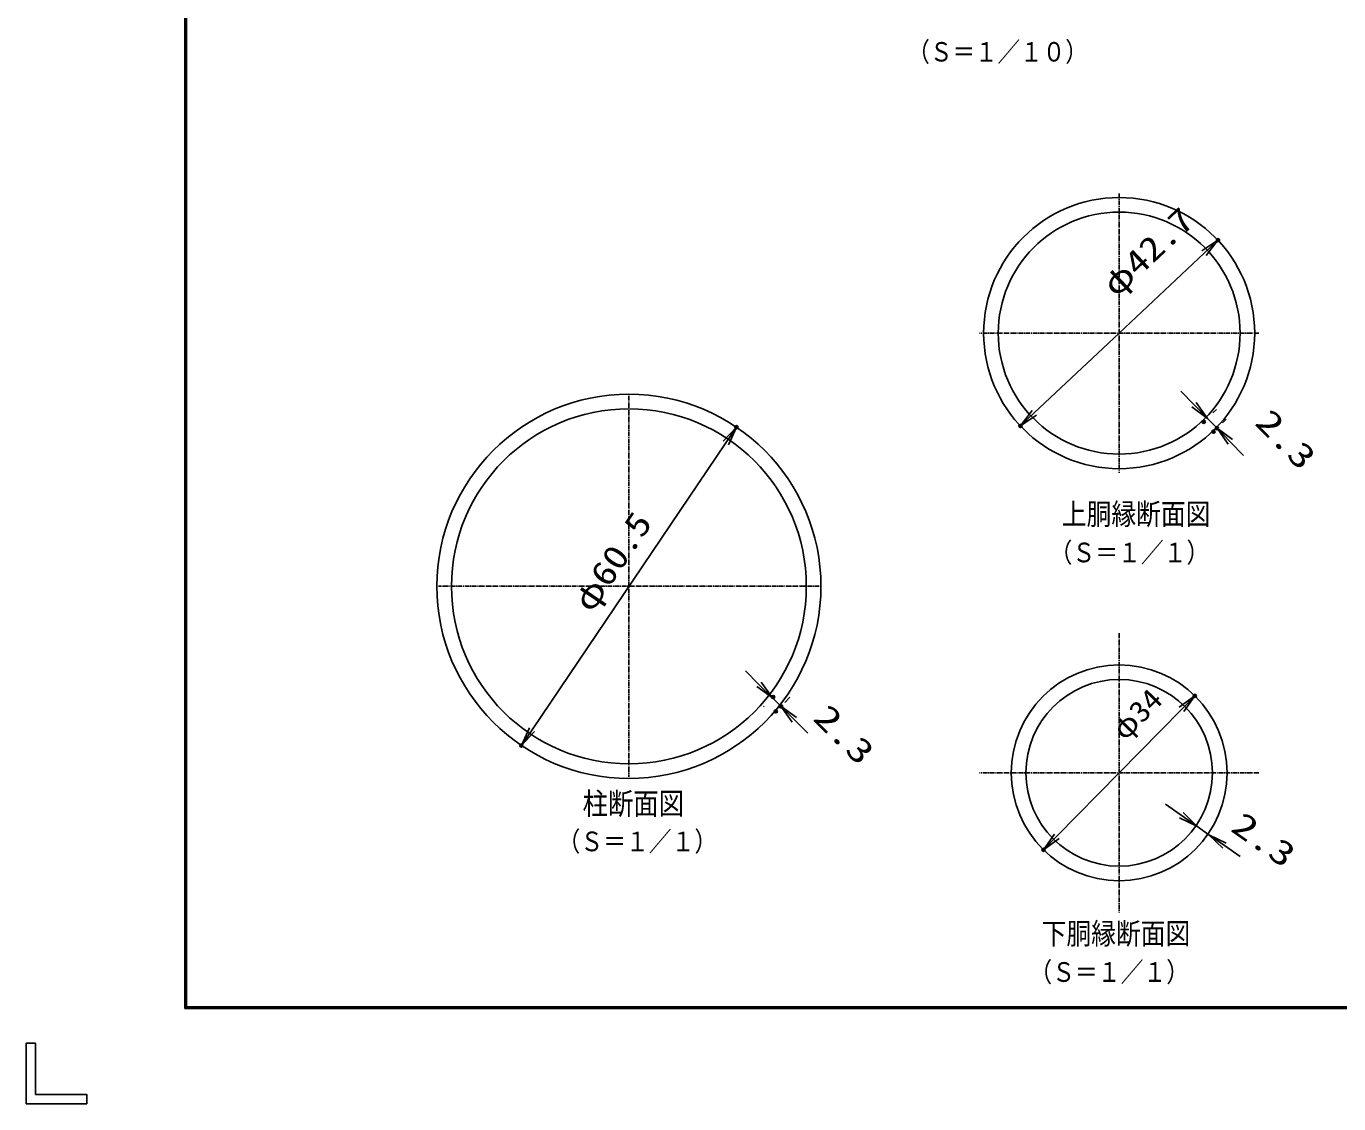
# Model space of a CAD drawing. Units: millimetres, scale not verified. Extents: x -2950 to 2950, y -2100 to 2100.
# Drawn here: x -2950 to -882, y -2100 to -403 of the extents above; entities that cross this region are included whole.
import ezdxf
from ezdxf.enums import TextEntityAlignment as Align

# ---------------------------------------------------------------- set-up
doc = ezdxf.new("R2010")
doc.units = ezdxf.units.MM
doc.header["$LTSCALE"] = 10
doc.header["$PDMODE"] = 32
doc.header["$PDSIZE"] = 5
doc.linetypes.add('USER1', pattern=[1.125, 0.75, -0.125, 0.125, -0.125])
for name, color, linetype, lineweight in [('0-1_1', 7, 'Continuous', 25), ('0-2_0', 7, 'Continuous', 25), ('0-4_EXTCNT-L', 2, 'Continuous', 25), ('0-6_WAKU', 7, 'Continuous', 25)]:
    doc.layers.add(name, color=color, linetype=linetype, lineweight=lineweight)
doc.layers.add('0-5_DEFPOINTS', color=7, linetype='Continuous')
doc.styles.add('ＭＳ ゴシック', font='')
doc.styles.get('ＭＳ ゴシック').set_extended_font_data('MS Gothic')

# ---------------------------------------------------------------- blocks, each defined once
blk = doc.blocks.new('DARROWS')
at = {"layer": '0-2_0', "color": 2}
blk.add_line((0, 0), (-9.991, 0), dxfattribs=at)
blk.add_lwpolyline([(-10, -1.667), (0, 0), (-10, 1.667)], dxfattribs=at)

msp = doc.modelspace()

# ---------------------------------------------------------------- linework, layer by layer
at = {"layer": '0-1_1', "color": 4, "linetype": 'USER1'}
for p, q in [((-1228.09, -666.33), (-1228.09, -1106.33)), ((-1008.09, -886.33), (-1448.09, -886.33)), ((-2000.47, -985.1), (-2000.47, -1585.1)), ((-1700.47, -1285.1), (-2300.47, -1285.1)), ((-1228.09, -1358.76), (-1228.09, -1798.76)), ((-1008.09, -1578.76), (-1448.09, -1578.76))]:
    msp.add_line(p, q, dxfattribs=at)
at = {"layer": '0-1_1'}
for centre, radius in [((-1228.09, -886.33), 213.5), ((-1228.09, -886.33), 190.5), ((-1228.09, -1578.76), 170), ((-1228.09, -1578.76), 147)]:
    msp.add_circle(centre, radius, dxfattribs=at)
at = {"layer": '0-2_0', "color": 2}
for p, q in [((-1094.37, -760.66), (-1228.09, -886.33)), ((-1361.81, -1012), (-1228.09, -886.33)), ((-1110.18, -999.12), (-1131.17, -977.69)), ((-1089.19, -1020.56), (-1073.96, -1036.1)), ((-1847.86, -1059.34), (-2153.08, -1510.86)), ((-1052.96, -1057.54), (-1031.97, -1078.97)), ((-1795.6, -1439.42), (-1816.82, -1418.21)), ((-1774.39, -1460.63), (-1761.03, -1473.99)), ((-1129.96, -1478.91), (-1228.09, -1578.76)), ((-1739.82, -1495.2), (-1718.61, -1516.42)), ((-1326.22, -1678.62), (-1228.09, -1578.76)), ((-1130.34, -1645.5), (-1154.89, -1628.25)), ((-1105.8, -1662.74), (-1086.7, -1676.16)), ((-1062.15, -1693.4), (-1037.6, -1710.65))]:
    msp.add_line(p, q, dxfattribs=at)
at = {"layer": '0-2_0', "color": 1}
for p, q in [((-1080.51, -1012.06), (-1074.9, -1006.56)), ((-1065.28, -1027.61), (-1059.67, -1022.11)), ((-1754.94, -1467.89), (-1746.89, -1459.85)), ((-1787.3, -1473.54), (-1788.53, -1474.77))]:
    msp.add_line(p, q, dxfattribs=at)
at = {"layer": '0-4_EXTCNT-L', "color": 7}
for radius in [302.5, 279.5]:
    msp.add_circle((-2000.47, -1285.1), radius, dxfattribs=at)
at = {"layer": '0-5_DEFPOINTS'}
for p in [(-1072.51, -740.12), (-1831.06, -1034.49), (-1383.67, -1032.54), (-1094.8, -1026.06), (-1073.96, -1036.1), (-1079.57, -1041.61), (-1773.16, -1459.4), (-1108.93, -1457.51), (-1769.08, -1482.04), (-1761.03, -1473.99), (-2169.89, -1535.71), (-1347.25, -1700.01)]:
    msp.add_point(p, dxfattribs=at)
at = {"layer": '0-6_WAKU'}
for p, q in [((-2698.59, -1948.51), (-2698.59, 1948.83)), ((-2935.6, -2004.34), (-2935.6, -2085.51)), ((-2854.42, -2099.84), (-2949.92, -2099.84))]:
    msp.add_line(p, q, dxfattribs=at)
msp.add_lwpolyline([(-2699.92, 1950.16), (2800.08, 1950.16), (2800.08, -1949.84), (-2699.92, -1949.84)], close=True, dxfattribs=at)
for points in [[(2798.74, 1948.83), (2798.74, -1948.51), (-2698.59, -1948.51)], [(2797.41, 1947.49), (2797.41, -1947.17), (-2697.26, -1947.17)], [(-2697.26, -1947.17), (-2697.26, 1947.49), (2797.41, 1947.49)], [(-2949.92, -2099.84), (-2949.92, -2004.34), (-2935.6, -2004.34)], [(-2935.6, -2085.51), (-2854.42, -2085.51), (-2854.42, -2099.84)]]:
    msp.add_lwpolyline(points, dxfattribs=at)

# ---------------------------------------------------------------- block references
at = {"layer": '0-2_0', "xscale": 3, "yscale": 3}
for p, rotation in [((-1072.51, -740.12), 43.22218), ((-1383.67, -1032.54), 223.22218), ((-1089.19, -1020.56), 314.40761), ((-1831.06, -1034.49), 55.9414), ((-1073.96, -1036.1), 134.40761), ((-1774.39, -1460.63), 315), ((-1108.93, -1457.51), 45.49922), ((-1761.03, -1473.99), 135), ((-2169.89, -1535.71), 235.9414), ((-1105.8, -1662.74), 324.91053), ((-1086.7, -1676.16), 144.91053), ((-1347.25, -1700.01), 225.49922)]:
    msp.add_blockref('DARROWS', p, dxfattribs=dict(at, rotation=rotation))

# ---------------------------------------------------------------- texts
at = {"layer": '0-1_1', "color": 4, "style": 'ＭＳ ゴシック', "width": 0.85}
for s, height, p in [('（Ｓ＝１／１０）', 30.65, (-1561.8, -467.91)), ('上胴縁断面図', 33.65, (-1318.37, -1198.17)), ('（Ｓ＝１／１）', 31.01, (-1337.76, -1256.61)), ('柱断面図', 34.46, (-2073.47, -1654.73)), ('（Ｓ＝１／１）', 31.01, (-2112.97, -1711.57)), ('下胴縁断面図', 33.65, (-1350.2, -1858.78)), ('（Ｓ＝１／１）', 31.01, (-1369.59, -1917.23))]:
    msp.add_text(s, height=height, dxfattribs=at).set_placement(p, align=Align.BOTTOM_LEFT)
at = {"layer": '0-2_0', "color": 3, "style": 'ＭＳ ゴシック'}
for s, height, rotation, width, p in [('φ42.7', 38.48, 43.222, 1.2, (-1225.04, -840.22)), ('2.3', 38.49, 314.408, 1.35, (-1024.3, -1037.19)), ('φ60.5', 38.48, 55.941, 1.2, (-2049.55, -1335.21)), ('φ34', 33.67, 45.499, 1.1, (-1211.98, -1536.8)), ('2.3', 38.49, 315, 1.35, (-1720.4, -1502.64)), ('2.3', 38.49, 324.911, 1.35, (-1061.15, -1678.56))]:
    msp.add_text(s, height=height, rotation=rotation, dxfattribs=dict(at, width=width)).set_placement(p, align=Align.BOTTOM_LEFT)

doc.saveas('drawing.dxf')
